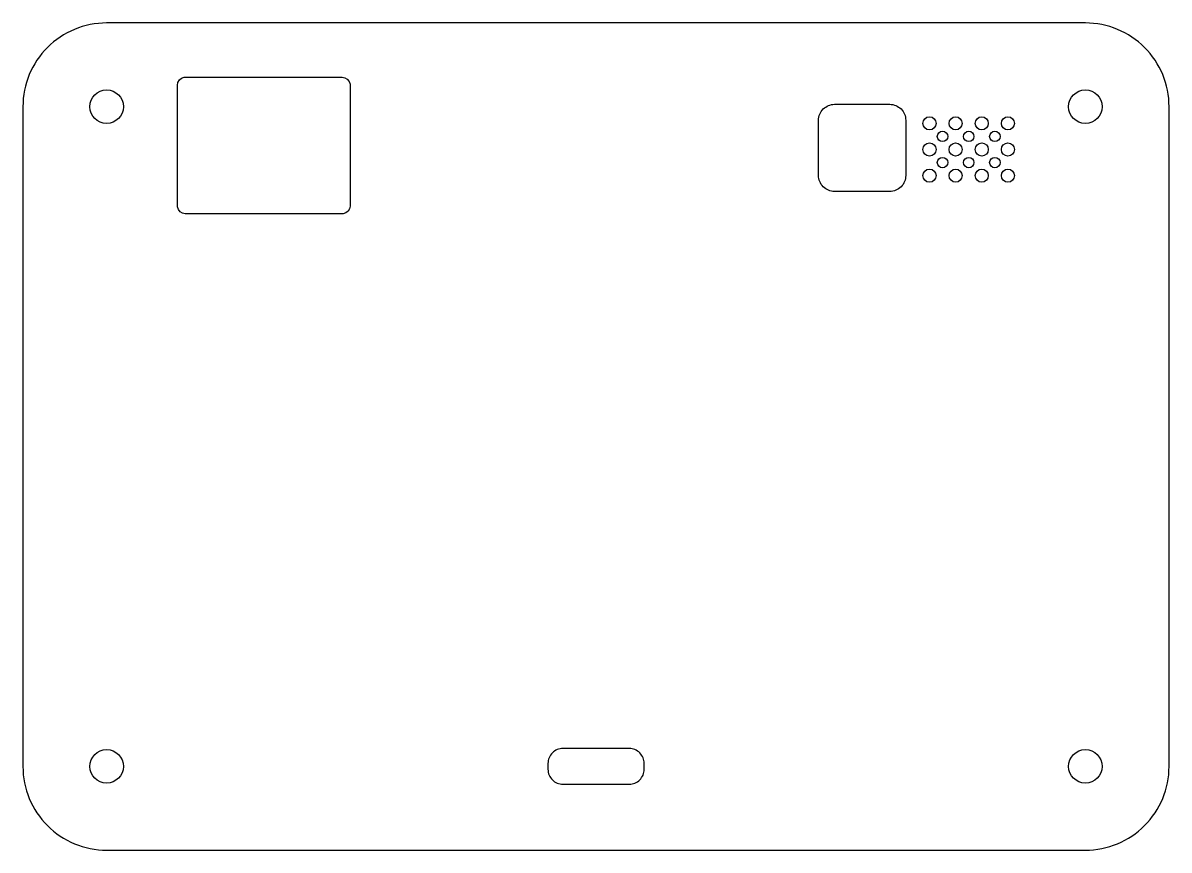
# Model space of a CAD drawing. Header units: millimetres. Extents: x -104 to 6, y -43 to 36.
import ezdxf

# ---------------------------------------------------------------- set-up
doc = ezdxf.new("R2010")
doc.units = ezdxf.units.MM
doc.layers.get('0').update_dxf_attribs({"linetype": 'CONTINUOUS'})

msp = doc.modelspace()

# ---------------------------------------------------------------- linework, layer by layer
for p, q in [((-89.26, 18.27), (-89.26, 29.82)), ((-88.51, 30.57), (-73.51, 30.57)), ((-72.76, 29.82), (-72.76, 18.27)), ((-26.45, 27.99), (-21.18, 27.99)), ((-27.98, 21.19), (-27.98, 26.46)), ((-19.65, 26.46), (-19.65, 21.19)), ((-21.18, 19.66), (-26.45, 19.66)), ((-73.51, 17.52), (-88.51, 17.52))]:
    msp.add_line(p, q)
for points in [[(-96.02, -43.28), (-2.48, -43.28, 0.414214), (5.52, -35.28), (5.52, 27.76, 0.414214), (-2.48, 35.76), (-96.02, 35.76, 0.414214), (-104.02, 27.76), (-104.02, -35.28, 0.414214)], [(-52.41, -33.57, 0.414214), (-53.84, -35), (-53.84, -35.56, 0.414214), (-52.41, -36.98), (-46.07, -36.98, 0.414214), (-44.65, -35.56), (-44.65, -35, 0.414214), (-46.07, -33.57)]]:
    msp.add_lwpolyline(points, format="xyb", close=True)
for centre, radius in [((-96.02, 27.76), 1.6), ((-2.48, 27.76), 1.6), ((-17.38, 26.17), 0.625), ((-14.88, 26.17), 0.625), ((-12.38, 26.17), 0.625), ((-9.88, 26.17), 0.625), ((-16.13, 24.92), 0.5), ((-13.63, 24.92), 0.5), ((-11.13, 24.92), 0.5), ((-17.38, 23.67), 0.625), ((-14.88, 23.67), 0.625), ((-12.38, 23.67), 0.625), ((-9.88, 23.67), 0.625), ((-16.13, 22.42), 0.5), ((-13.63, 22.42), 0.5), ((-11.13, 22.42), 0.5), ((-17.38, 21.17), 0.625), ((-14.88, 21.17), 0.625), ((-12.38, 21.17), 0.625), ((-9.88, 21.17), 0.625), ((-96.02, -35.28), 1.6), ((-2.48, -35.28), 1.6)]:
    msp.add_circle(centre, radius)
for points, knots in [([(-89.26, 29.82), (-89.26, 30.18), (-88.96, 30.52), (-88.6, 30.57), (-88.57, 30.57), (-88.54, 30.57), (-88.51, 30.57)], [-0.82956, -0.82956, -0.82956, -0.82956, 0.60988, 0.60988, 0.60988, 0.740067, 0.740067, 0.740067, 0.740067]), ([(-73.51, 30.57), (-73.15, 30.57), (-72.81, 30.28), (-72.76, 29.92), (-72.76, 29.89), (-72.76, 29.86), (-72.76, 29.82)], [-0.740067, -0.740067, -0.740067, -0.740067, 0.699374, 0.699374, 0.699374, 0.82956, 0.82956, 0.82956, 0.82956]), ([(-88.51, 17.52), (-88.87, 17.52), (-89.2, 17.82), (-89.25, 18.18), (-89.25, 18.21), (-89.26, 18.24), (-89.26, 18.27)], [-0.740067, -0.740067, -0.740067, -0.740067, 0.699374, 0.699374, 0.699374, 0.82956, 0.82956, 0.82956, 0.82956]), ([(-72.76, 18.27), (-72.76, 17.91), (-73.05, 17.58), (-73.41, 17.53), (-73.44, 17.52), (-73.47, 17.52), (-73.51, 17.52)], [-0.82956, -0.82956, -0.82956, -0.82956, 0.60988, 0.60988, 0.60988, 0.740067, 0.740067, 0.740067, 0.740067])]:
    msp.add_open_spline(points, degree=3, knots=knots)
for points in [[(-27.98, 26.46), (-27.98, 26.86), (-27.81, 27.26), (-27.53, 27.54)], [(-27.53, 27.54), (-27.25, 27.82), (-26.85, 27.99), (-26.45, 27.99)], [(-21.18, 27.99), (-20.78, 27.99), (-20.38, 27.82), (-20.1, 27.54)], [(-20.1, 27.54), (-19.81, 27.26), (-19.65, 26.86), (-19.65, 26.46)], [(-27.53, 20.11), (-27.81, 20.39), (-27.98, 20.79), (-27.98, 21.19)], [(-19.65, 21.19), (-19.65, 20.79), (-19.81, 20.39), (-20.1, 20.11)], [(-26.45, 19.66), (-26.85, 19.66), (-27.25, 19.83), (-27.53, 20.11)], [(-20.1, 20.11), (-20.38, 19.83), (-20.78, 19.66), (-21.18, 19.66)]]:
    msp.add_open_spline(points, degree=3)

doc.saveas('drawing.dxf')
